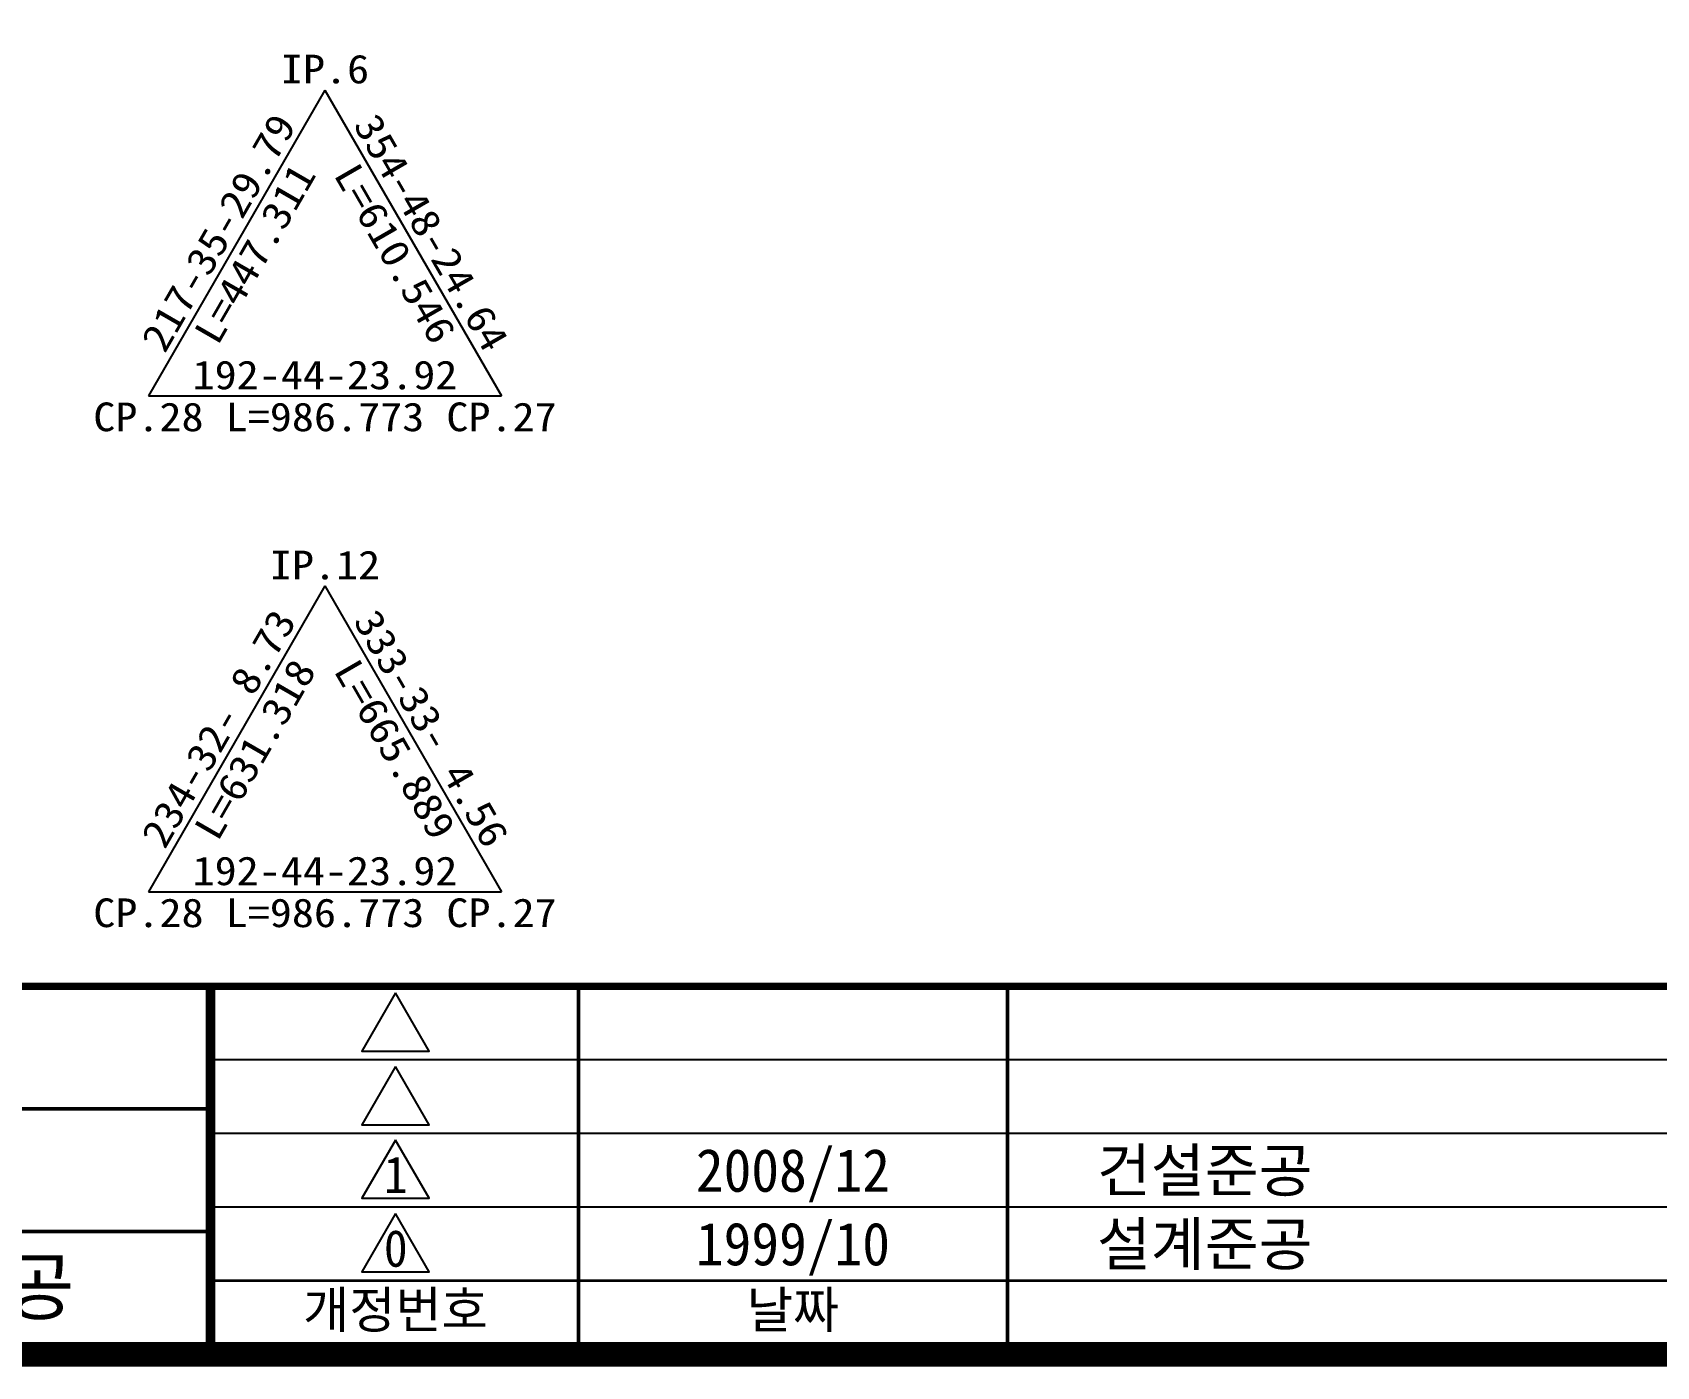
# Model space of a CAD drawing. Header units: feet. Extents: x 229381 to 233586, y 197484 to 200454.
# Drawn here: x 230783 to 231446, y 197579 to 198123 of the extents above; entities that cross this region are included whole.
import ezdxf
from ezdxf.enums import TextEntityAlignment as Align

# ---------------------------------------------------------------- set-up
doc = ezdxf.new("R2010")
doc.units = ezdxf.units.FT
doc.header["$LTSCALE"] = 10
doc.header["$MEASUREMENT"] = 0
for name, color, linetype in [('CA-TABL-LIN2', 1, 'CONTINUOUS'), ('CA-TABL-TEX2', 3, 'CONTINUOUS'), ('CX-BORD', 3, 'CONTINUOUS'), ('CX-BORD-LIN1', 4, 'CONTINUOUS'), ('CX-BORD-LIN2', 3, 'CONTINUOUS'), ('CX-BORD-TEX2', 7, 'CONTINUOUS'), ('CX-BORD-TEX3', 6, 'CONTINUOUS')]:
    doc.layers.add(name, color=color, linetype=linetype)
doc.styles.add('RP2', font='DotumChe.ttf')
doc.styles.add('TB_TEXT', font='DotumChe.ttf')
doc.styles.add('TB_WBTXT', font='H2GTRE.TTF')
doc.styles.add('TB_WMTXT', font='DotumChe.ttf')

# ---------------------------------------------------------------- blocks, each defined once
blk = doc.blocks.new('CXBLKA1-KHCA')
at = {"layer": 'CX-BORD-LIN1', "const_width": 2}
blk.add_lwpolyline([(796, -2.273736754432321e-12), (0, 0), (0, 553.9999999999997), (795.9999999999998, 553.9999999999997)], close=True, dxfattribs=at)
at = {"layer": 'CX-BORD-LIN1'}
for points, const_width in [([(796, 30.00000000000098), (0, 29.99999999999869)], 0.6), ([(270, 3.941225601086784e-13), (270, 29.9999999999994)], 0.8), ([(270, 3.326315811464117e-13), (270, 29.99999999999941)], 0.6), ([(300, 3.907985046680551e-13), (300, 29.99999999999949)], 0.3), ([(335, 3.77567335035911e-13), (335, 29.99999999999958)], 0.3), ([(566, 6.000000000000252), (270, 5.9999999999993)], 0.2)]:
    blk.add_lwpolyline(points, dxfattribs=dict(at, const_width=const_width))
for points in [[(285.0839848587444, 29.46565633293667), (282.3404163795552, 24.71365633293662), (287.8275533379334, 24.71365633293662)], [(285.0839848587444, 23.46565633293667), (282.3404163795552, 18.71365633293662), (287.8275533379334, 18.71365633293662)], [(285.0839848587444, 17.46565633293667), (282.3404163795552, 12.71365633293662), (287.8275533379334, 12.71365633293662)], [(285.0839848587444, 11.46565633293667), (282.3404163795552, 6.713656332936617), (287.8275533379334, 6.713656332936617)]]:
    blk.add_lwpolyline(points, close=True, dxfattribs=at)
at = {"layer": 'CX-BORD-LIN2'}
for points in [[(566, 24.00000000000025), (270, 23.9999999999993)], [(566, 18.00000000000136), (270, 18.00000000000041)], [(566, 12.00000000000136), (270, 12.00000000000041)]]:
    blk.add_lwpolyline(points, dxfattribs=at)
at = {"layer": 'CX-BORD-LIN2', "const_width": 0.3}
for points in [[(270, 19.99999999999928), (130, 19.99999999999906)], [(270, 9.999999999999945), (0, 9.999999999999547)]]:
    blk.add_lwpolyline(points, dxfattribs=at)
at = {"layer": 'CX-BORD-LIN1', "style": 'TB_TEXT'}
for tag, height, p in [('TR_RNUM4', 3, (285.1051166181959, 26.63656332936284)), ('TR_RDAT4', 3.5, (317.5, 26.99999999999994)), ('TR_DGN4', 3.5, (459.1184542177598, 26.99999999999993)), ('TR_CHK4', 3.5, (499.1184542177598, 26.99999999999993)), ('TR_APP4', 3.5, (539.1184542177598, 27.00000000000015)), ('TR_RDAT3', 3.5, (317.5, 21.00000000000105)), ('TR_DGN3', 3.5, (459.1184542177598, 21.00000000000103)), ('TR_CHK3', 3.5, (499.1184542177598, 21.00000000000103)), ('TR_APP3', 3.5, (539.1184542177598, 21.00000000000126)), ('TR_RNUM3', 3, (285.1051166181959, 20.63656332936395)), ('TR_RNUM2', 3, (285.1051166181959, 14.63656332936395)), ('TR_RDAT2', 3.5, (317.5, 15.00000000000105)), ('TR_DGN2', 3.5, (459.1184542177598, 15.00000000000103)), ('TR_CHK2', 3.5, (499.1184542177598, 15.00000000000103)), ('TR_APP2', 3.5, (539.1184542177598, 15.00000000000126)), ('TR_RDAT1', 3.5, (317.5, 8.999999999999943)), ('TR_DGN1', 3.5, (459.1184542177598, 8.999999999999929)), ('TR_CHK1', 3.5, (499.1184542177598, 8.999999999999929)), ('TR_APP1', 3.5, (539.1184542177598, 9.000000000000156)), ('TR_RNUM1', 3, (285.1051166181959, 8.636563329362843))]:
    blk.add_attdef(tag, text='', height=height, dxfattribs=at).set_placement(p, align=Align.MIDDLE_CENTER)
for tag, p in [('TR_RCON4', (342.3033138082337, 26.99999999999994)), ('TR_RCON3', (342.3033138082337, 21.00000000000105)), ('TR_RCON2', (342.3033138082337, 15.00000000000105)), ('TR_RCON1', (342.3033138082337, 8.999999999999943))]:
    blk.add_attdef(tag, text='', height=3.5, dxfattribs=at).set_placement(p, align=Align.MIDDLE_LEFT)
at = {"layer": 'CX-BORD-LIN2', "style": 'TB_TEXT'}
blk.add_attdef('TD_VERSION', text='', height=3, rotation=90, dxfattribs=at).set_placement((800.499999405456, 48.01489921212271), align=Align.MIDDLE_CENTER)
at = {"layer": 'CX-BORD-TEX2', "style": 'TB_WMTXT'}
for tag, height, p in [('TB_CNAME', 5, (15.34476638720093, 531.8324131479245)), ('TB_CSCOP', 4, (16.63456755316179, 523.8324131479245))]:
    blk.add_attdef(tag, text='', height=height, dxfattribs=at).set_placement(p, align=Align.BOTTOM_LEFT)
at = {"layer": 'CX-BORD-TEX2', "style": 'TB_WBTXT'}
for tag, height, p in [('TB_MTITIL', 10, (397.9999999999999, 533.3264135606181)), ('TB_STITL', 7, (397.9999999999999, 518.3264135606181))]:
    blk.add_attdef(tag, text='', height=height, dxfattribs=at).set_placement(p, align=Align.MIDDLE_CENTER)
at = {"layer": 'CX-BORD-TEX3', "style": 'TB_TEXT'}
for s, p in [('개정번호', (285.081636885472, 3.662000000000262)), ('날짜', (317.5, 3.662000000000262))]:
    blk.add_text(s, height=3, dxfattribs=at).set_placement(p, align=Align.MIDDLE)
for tag, height, p in [('TD_DCOMP', 4.5, (217.5000000000001, 24.99999999999931)), ('TD_CSECT', 4.5, (611, 24.99999999999896)), ('TD_CDIST', 4.5, (656, 24.99999999999902)), ('TD_DNAME_TOP', 4.5, (755, 24.99999999999912)), ('TD_DNAME_MAIN', 4.5, (755, 19.00715491911868)), ('TD_CCOMP', 4.5, (217.5000000000001, 14.99999999999931)), ('TD_HSCAL', 4.5, (626.6991483434027, 15.23515171695612)), ('TD_VSCAL', 4.5, (655.7793615572629, 15.23515171695612)), ('TD_DNAME_BOT', 3, (755, 13.65422715006187)), ('TD_CNAME', 5, (65, 5.752181573154171)), ('TD_FIELD', 4.5, (182.5, 5.52709622435755)), ('TD_CSTEP', 4.5, (253.2440000000001, 5.527096224357066)), ('TD_DWGCODE', 4.5, (641, 5.385823260720159)), ('TD_DWGNO', 4.5, (755, 5.385823260720144))]:
    blk.add_attdef(tag, text='', height=height, dxfattribs=at).set_placement(p, align=Align.MIDDLE_CENTER)

msp = doc.modelspace()

# ---------------------------------------------------------------- linework, layer by layer
at = {"layer": 'CA-TABL-LIN2', "linetype": 'Continuous'}
for p, q in [((230902.6738988646, 198099.4669008888), (230830.6738988647, 197974.7592468887)), ((230902.6738988646, 198099.4669008888), (230974.6738988647, 197974.7592468889)), ((230830.6738988647, 197974.7592468887), (230974.6738988647, 197974.7592468889)), ((230902.6738988649, 197897.2735166979), (230830.6738988651, 197772.5658626979)), ((230902.6738988649, 197897.2735166979), (230974.6738988651, 197772.5658626981)), ((230830.6738988651, 197772.5658626979), (230974.6738988651, 197772.5658626981))]:
    msp.add_line(p, q, dxfattribs=at)

# ---------------------------------------------------------------- block references
at = {"layer": 'CX-BORD'}
ref = msp.add_blockref('CXBLKA1-KHCA', (229506.0163287348, 197584.0185453815), dxfattribs=dict(at, xscale=5, yscale=4.999999999996866))
ref.add_attrib('TD_CSTEP', '준공', dxfattribs={"layer": 'CX-BORD-TEX3', "height": 22.50000000065481, "style": 'TB_TEXT', "oblique": 359.9999999999999}).set_placement((230772.2363286787, 197611.654026506), align=Align.MIDDLE_CENTER)
ref.add_attrib('TR_RNUM1', '0', dxfattribs={"layer": 'CX-BORD-LIN1', "height": 15.00000000043653, "style": 'TB_TEXT', "oblique": 359.9999999999999}).set_placement((230931.5419117635, 197627.201362031), align=Align.MIDDLE_CENTER)
ref.add_attrib('TR_RDAT1', '1999/10', dxfattribs={"layer": 'CX-BORD-LIN1', "height": 17.5000000005093, "style": 'TB_TEXT', "oblique": 359.9999999999999}).set_placement((231093.5163286653, 197629.0185453847), align=Align.MIDDLE_CENTER)
ref.add_attrib('TR_RCON1', '설계준공', dxfattribs={"layer": 'CX-BORD-LIN1', "height": 17.5000000005093, "style": 'TB_TEXT', "oblique": 359.9999999999999}).set_placement((231217.5328976996, 197629.0185453848), align=Align.MIDDLE_LEFT)
ref.add_attrib('TR_RNUM2', '1', dxfattribs={"layer": 'CX-BORD-LIN1', "height": 15.00000000043653, "style": 'TB_TEXT', "oblique": 359.9999999999999}).set_placement((230931.5419117635, 197657.2013620322), align=Align.MIDDLE_CENTER)
ref.add_attrib('TR_RDAT2', '2008/12', dxfattribs={"layer": 'CX-BORD-LIN1', "height": 17.5000000005093, "style": 'TB_TEXT', "oblique": 359.9999999999999}).set_placement((231093.5163286654, 197659.0185453854), align=Align.MIDDLE_CENTER)
ref.add_attrib('TR_RCON2', '건설준공', dxfattribs={"layer": 'CX-BORD-LIN1', "height": 17.5000000005093, "style": 'TB_TEXT', "oblique": 359.9999999999999}).set_placement((231217.5328976996, 197659.0185453855), align=Align.MIDDLE_LEFT)

# ---------------------------------------------------------------- texts
at = {"layer": 'CA-TABL-TEX2', "style": 'RP2'}
for s, width, p, p2 in [('IP.6', 1.128305288461538, (230884.6738988646, 198102.1669008888), (230920.6738988646, 198102.1669008888)), ('192-44-23.92', 1.12830528846093, (230848.6738988648, 197977.4592427397), (230956.6738988647, 197977.4592427398)), ('CP.28', 1.128305288460079, (230808.1738988648, 197960.3592427397), (230853.1738988647, 197960.3592427397)), ('L=986.773', 1.128305288461538, (230862.1738988647, 197960.3592427398), (230943.1738988647, 197960.3592427399)), ('CP.27', 1.128305288460079, (230952.1738988648, 197960.3592427399), (230997.1738988647, 197960.3592427399)), ('IP.12', 1.128305288460079, (230880.1738988649, 197899.9735166979), (230925.1738988649, 197899.973516698)), ('192-44-23.92', 1.128305288461538, (230848.673898865, 197775.2658585489), (230956.673898865, 197775.265858549)), ('CP.28', 1.128305288462998, (230808.1738988651, 197758.1658585488), (230853.1738988651, 197758.1658585489)), ('L=986.773', 1.128305288462349, (230862.1738988651, 197758.1658585489), (230943.1738988651, 197758.165858549)), ('CP.27', 1.128305288460079, (230952.1738988651, 197758.165858549), (230997.1738988651, 197758.165858549))]:
    msp.add_text(s, height=11.7, dxfattribs=dict(at, width=width)).set_placement(p, p2, align=Align.FIT)
for s, rotation, width, p, p2 in [('217-35-29.79', 59.99999999903792, 1.128305288427507, (230837.3356302757, 197991.6977000118), (230891.3356302757, 198085.2284436168)), ('354-48-24.64', 300.0000000010577, 1.128305288427892, (230914.0121674536, 198085.2284436168), (230968.0121674538, 197991.6977000119)), ('L=447.311', 59.99999999981407, 1.128305288455196, (230858.8946646787, 197994.8390429658), (230899.3946646787, 198064.9871006718)), ('L=610.546', 300.0000000002778, 1.128305288455304, (230905.9531330506, 198064.9871006718), (230946.4531330508, 197994.8390429658)), ('234-32- 8.73', 59.99999999905337, 1.128305288428033, (230837.335630276, 197789.5043158209), (230891.3356302759, 197883.035059426)), ('333-33- 4.56', 300.0000000010423, 1.128305288428419, (230914.0121674539, 197883.035059426), (230968.012167454, 197789.504315821)), ('L=631.318', 59.99999999983464, 1.128305288455898, (230858.894664679, 197792.6456587749), (230899.394664679, 197862.793716481)), ('L=665.889', 300.0000000002422, 1.128305288454899, (230905.9531330509, 197862.793716481), (230946.453133051, 197792.645658775))]:
    msp.add_text(s, height=11.7, rotation=rotation, dxfattribs=dict(at, width=width)).set_placement(p, p2, align=Align.FIT)

doc.saveas('drawing.dxf')
